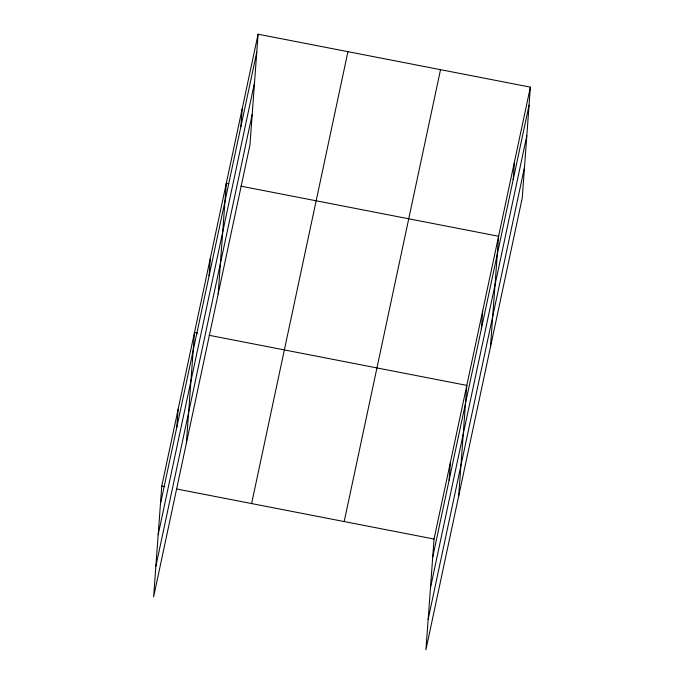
<?xml version="1.0" encoding="UTF-8"?>
<svg xmlns="http://www.w3.org/2000/svg" width="684" height="684" viewBox="0 0 684 684"><rect width="100%" height="100%" fill="white"/><g stroke="black" fill="none" stroke-linecap="round" stroke-linejoin="round"><path stroke-width="1.03" d="M258.082 34.2L161.749 486.102L153.618 596.858L249.951 144.965L258.082 34.2L530.382 87.142L522.251 197.898L425.918 649.8L434.049 539.035L530.382 87.142M176.805 427.286L178.122 409.271M186.364 443.215L194.504 332.45L197.633 333.065M209.073 275.9L210.398 257.885M218.162 294.094L226.293 183.329L228.379 183.731M240.862 126.779L242.187 108.765M449.106 480.228L450.431 462.213M458.673 496.156L466.804 385.391L209.133 335.297M481.374 328.842L482.699 310.827M490.462 347.027L498.593 236.262L240.922 186.168M513.171 179.712L514.488 161.698M160.424 504.108L256.757 52.215M158.175 534.717L254.508 82.824M155.858 566.258L252.199 114.356M251.609 503.569L347.942 51.668M344.189 521.567L440.53 69.665M432.733 557.05L529.065 105.148M430.484 587.659L526.817 135.757M428.167 619.191L524.5 167.298M161.749 486.102L164.887 486.709M176.378 488.94L434.049 539.035"/></g></svg>
